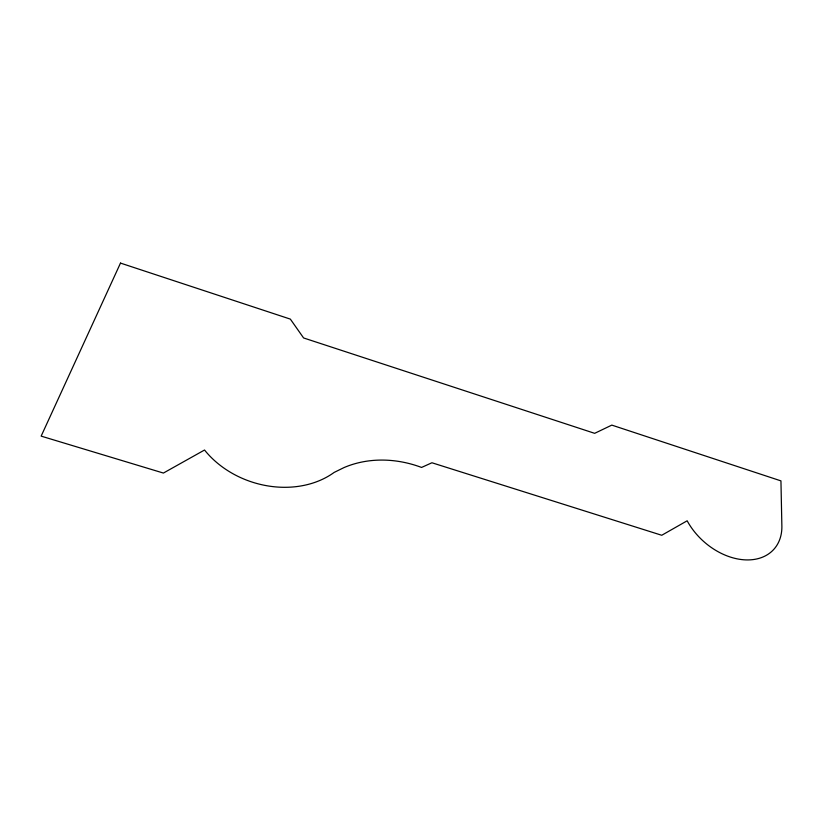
<?xml version="1.0" encoding="UTF-8"?>
<svg xmlns="http://www.w3.org/2000/svg" width="823" height="823" viewBox="0 0 823 823"><rect width="100%" height="100%" fill="white"/><g stroke="black" fill="none" stroke-linecap="round" stroke-linejoin="round"><path stroke-width="1.23" d="M120.497 263.093L41.15 436.128L163.407 473.06L204.536 450.016A86.662 69.142 17.8 0 0 334.128 472.433L343.973 467.598A102.412 86.682 29.5 0 1 421.561 467.443L431.931 462.763L661.743 535.269L687.164 520.794A57.62 41.016 41.8 0 0 745.319 559.877A57.62 41.016 41.8 0 0 781.85 525.156L780.945 480.879L611.818 425.11L594.669 433.33L303.594 337.955L290.344 319.108L120.497 263.093"/></g></svg>
